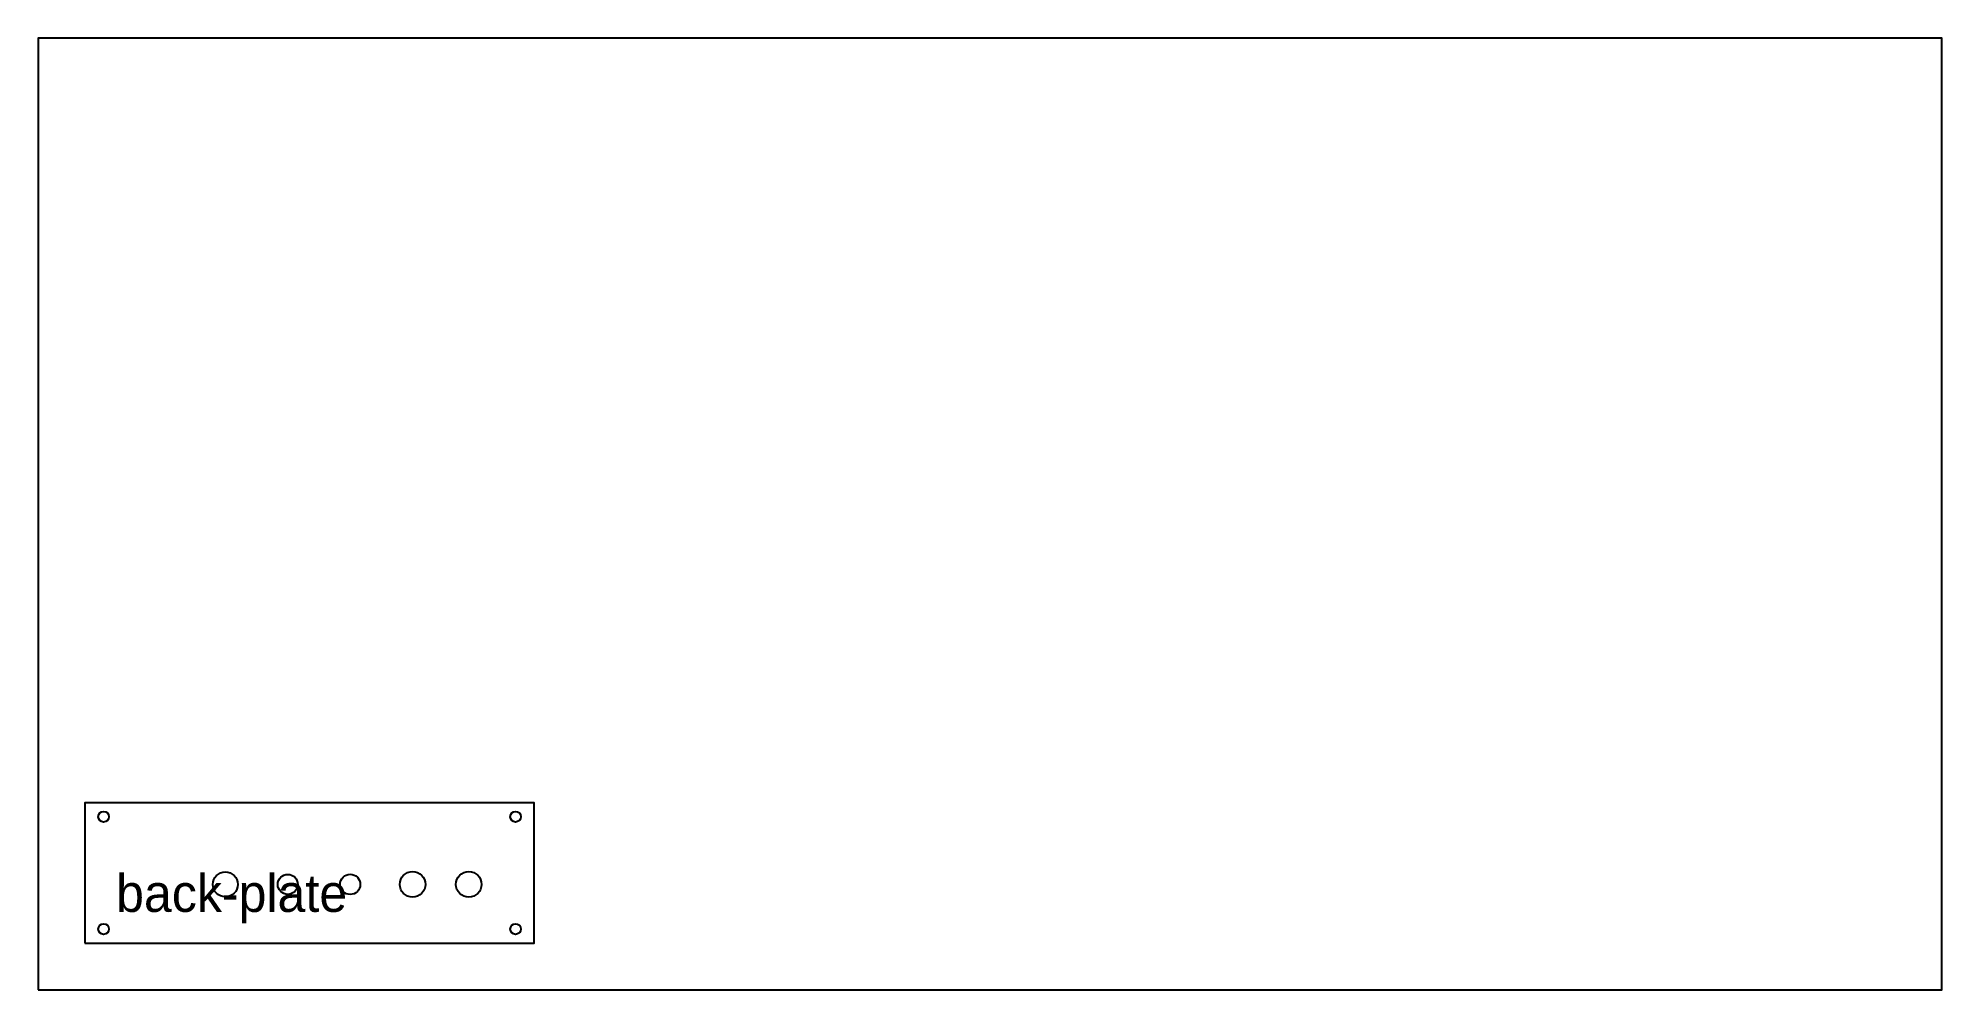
# Model space of a CAD drawing. Header units: millimetres. Extents: x 0 to 610, y 0 to 305.
import ezdxf

# ---------------------------------------------------------------- set-up
doc = ezdxf.new("R2010")
doc.units = ezdxf.units.MM
doc.layers.add('CUT_INSIDE', color=5, linetype='Continuous')
doc.layers.add('CUT_OUTSIDE', color=1, linetype='Continuous')

msp = doc.modelspace()

# ---------------------------------------------------------------- linework, layer by layer
at = {"layer": 'CUT_INSIDE'}
for centre, radius in [((21, 55.5), 1.7), ((153, 55.5), 1.7), ((60, 33.82), 4), ((80, 33.82), 3.2), ((100, 33.82), 3.25), ((120, 33.82), 4.1), ((138, 33.82), 4.1), ((21, 19.5), 1.7), ((153, 19.5), 1.7)]:
    msp.add_circle(centre, radius, dxfattribs=at)
at = {"layer": 'CUT_OUTSIDE'}
msp.add_lwpolyline([(15, 15), (159, 15), (159, 60), (15, 60), (15, 15)], close=True, dxfattribs=at)
at = {"layer": 'SHEET_EDGE'}
msp.add_lwpolyline([(0, 0), (610, 0), (610, 305), (0, 305)], close=True, dxfattribs=at)

# ---------------------------------------------------------------- texts
at = {"layer": 'NOTES'}
msp.add_text('back-plate', height=12, dxfattribs=at).set_placement((25, 25))

doc.saveas('drawing.dxf')
